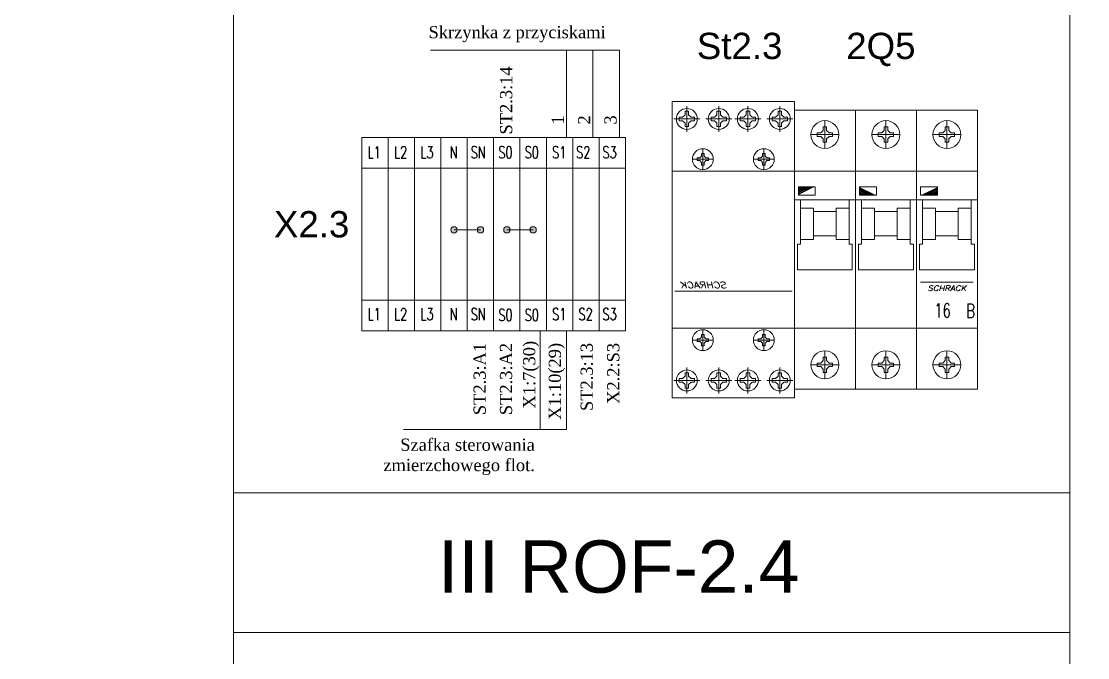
# Model space of a CAD drawing. Header units: millimetres. Extents: x 5687 to 64392, y -1898 to 18483.
# Drawn here: x 57239 to 61548, y 5592 to 8163 of the extents above; entities that cross this region are included whole.
import ezdxf
from ezdxf.enums import TextEntityAlignment as Align

# ---------------------------------------------------------------- set-up
doc = ezdxf.new("R2010")
doc.units = ezdxf.units.MM
doc.header["$LTSCALE"] = 0.3
doc.layers.get('0').update_dxf_attribs({"linetype": 'CONTINUOUS'})
doc.styles.add('Annotative', font='ARIAL.TTF')
doc.styles.add('logo', font='romand.shx', dxfattribs={"oblique": 15, "height": 1.5})
doc.styles.add('OPIS', font='simplex.shx', dxfattribs={"width": 0.7, "height": 4})
doc.styles.get("Standard").update_dxf_attribs({"font": 'romans.shx', "width": 0.7})

msp = doc.modelspace()

# ---------------------------------------------------------------- hatches: boundary and pattern name
at = {"lineweight": 9}
h = msp.add_hatch(dxfattribs=at)
h.set_pattern_fill('ANSI31', color=256, scale=3.522750000000001, angle=45, style=0)
h.set_pattern_definition([(90, (983226653.7621257, 997998260.6093762), (-11.18473125, 2.346622895998962e-15), [])])
h.paths.add_polyline_path([(60379.49724735421, 7494.161510584937), (60379.49724735421, 7460.825534162151), (60447.6710782499, 7460.825534162151), (60447.6710782499, 7494.161510584937)])
h = msp.add_hatch(dxfattribs=at)
h.set_pattern_fill('ANSI31', color=256, scale=3.522750000000001, angle=45, style=0)
h.set_pattern_definition([(90, (983226407.1696256, 997998260.6093762), (-11.18473125, 2.346622895998962e-15), [])])
h.paths.add_polyline_path([(60626.08974735424, 7494.161510584937), (60626.08974735424, 7460.825534162151), (60694.26357825016, 7460.825534162151), (60694.26357825016, 7494.161510584937)])
h = msp.add_hatch(dxfattribs=at)
h.set_pattern_fill('ANSI31', color=256, scale=3.522750000000001, angle=45, style=0)
h.set_pattern_definition([(90, (983226160.5771257, 997998260.6093762), (-11.18473125, 2.346622895998962e-15), [])])
h.paths.add_polyline_path([(60872.6822473545, 7494.161510584937), (60872.6822473545, 7460.825534162151), (60940.85607824972, 7460.825534162151), (60940.85607824972, 7494.161510584937)])
h = msp.add_hatch(color=256, dxfattribs=at)
h.dxf.hatch_style = 1
h.paths.add_polyline_path([(58975.3539120323, 7320.434425691793, 1), (59000.61361310337, 7320.434425691793, 1)])
h.paths.add_polyline_path([(59081.88187203216, 7320.434425691793, 1), (59107.14157310323, 7320.434425691793, 1)])
h = msp.add_hatch(color=256, dxfattribs=at)
h.dxf.hatch_style = 1
h.paths.add_polyline_path([(59188.40983203248, 7320.434425691793, 1), (59213.66953310309, 7320.434425691793, 1)])
h.paths.add_polyline_path([(59294.93779203235, 7320.434425691793, 1), (59320.19749310342, 7320.434425691793, 1)])

# ---------------------------------------------------------------- linework, layer by layer
for p, q in [((58892.10648997416, 8046.539089993257), (59655.66495172781, 8046.539089993257)), ((59442.60903172786, 7693.269471715143), (59442.60903172786, 8046.539089993257)), ((59549.13699172772, 7693.269471715143), (59549.13699172772, 8046.539089993257)), ((59655.66495172781, 7693.269471715143), (59655.66495172781, 8046.539089993257)), ((59928.52554760416, 7820.413133054466), (59928.52554760416, 7716.218519722806)), ((60057.51384079069, 7820.413133054466), (60057.51384079069, 7716.218519722806)), ((60175.11804760442, 7820.413133054466), (60175.11804760442, 7716.218519722806)), ((60304.10634079049, 7820.413133054466), (60304.10634079049, 7716.218519722806)), ((60609.50094419727, 7803.887651966241), (60362.9084441977, 7803.887651966241)), ((60362.9084441977, 7803.887651966241), (60362.9084441977, 6676.607651966242)), ((60609.50094419727, 7803.887651966241), (60609.50094419727, 6676.607651966242)), ((60856.09344419753, 7803.887651966241), (60609.50094419727, 7803.887651966241)), ((60856.09344419753, 7803.887651966241), (60856.09344419753, 6676.607651966242)), ((60856.09344419753, 6676.607651966242), (60856.09344419753, 7803.887651966241)), ((61102.68594419732, 7803.887651966241), (60856.09344419753, 7803.887651966241)), ((61102.68594419732, 6676.607651966242), (61102.68594419732, 7803.887651966241)), ((59980.62285427013, 7768.315826388625), (59876.42824093843, 7768.315826388625)), ((59897.52534777214, 7775.572691397039), (59911.57027733824, 7775.572691397039)), ((59897.52534777214, 7768.315826388625), (59897.52534777214, 7775.572691397039)), ((59897.52534777214, 7761.058961380233), (59897.52534777214, 7768.315826388625)), ((59911.57027733824, 7761.058961380233), (59897.52534777214, 7761.058961380233)), ((59921.26868280614, 7785.271096864668), (59911.57027733824, 7775.572691397039)), ((59921.26868280614, 7751.360555912604), (59911.57027733824, 7761.058961380233)), ((59921.26868280614, 7785.271096864668), (59921.26868280614, 7799.316026220647)), ((59921.26868280614, 7799.316026220647), (59928.52554760416, 7799.316026220647)), ((59928.52554760416, 7799.316026220647), (59935.7824126129, 7799.316026220647)), ((59935.7824126129, 7799.316026220647), (59935.7824126129, 7785.271096654691)), ((59935.78241240288, 7785.271096864668), (59945.48081787032, 7775.572691397039)), ((59935.78241240288, 7751.360555912604), (59945.48081787032, 7761.058961380233)), ((59945.48081787032, 7775.572691397039), (59959.5257476462, 7775.572691397039)), ((59959.5257476462, 7761.058961380233), (59945.48081787032, 7761.058961380233)), ((59959.5257476462, 7775.572691397039), (59959.5257476462, 7768.315826388625)), ((59959.5257476462, 7768.315826388625), (59959.5257476462, 7761.058961380233)), ((60109.61114745619, 7768.315826388625), (60005.41653412496, 7768.315826388625)), ((60026.51364095867, 7775.572691397039), (60040.5585705243, 7775.572691397039)), ((60026.51364095867, 7768.315826388625), (60026.51364095867, 7775.572691397039)), ((60026.51364095867, 7761.058961380233), (60026.51364095867, 7768.315826388625)), ((60040.5585705243, 7761.058961380233), (60026.51364095867, 7761.058961380233)), ((60050.2569759922, 7785.271096864668), (60040.5585705243, 7775.572691397039)), ((60050.2569759922, 7751.360555912604), (60040.5585705243, 7761.058961380233)), ((60050.2569759922, 7785.271096864668), (60050.2569759922, 7799.316026220647)), ((60050.2569759922, 7799.316026220647), (60057.51384079069, 7799.316026220647)), ((60057.51384079069, 7799.316026220647), (60064.77070579896, 7799.316026220647)), ((60064.77070579896, 7799.316026220647), (60064.77070579896, 7785.271096654691)), ((60064.77070558895, 7785.271096864668), (60074.46911105685, 7775.572691397039)), ((60064.77070558895, 7751.360555912604), (60074.46911105685, 7761.058961380233)), ((60074.46911105685, 7775.572691397039), (60088.51404083273, 7775.572691397039)), ((60088.51404083273, 7761.058961380233), (60074.46911105685, 7761.058961380233)), ((60088.51404083273, 7775.572691397039), (60088.51404083273, 7768.315826388625)), ((60088.51404083273, 7768.315826388625), (60088.51404083273, 7761.058961380233)), ((60227.21535426992, 7768.315826388625), (60123.02074093869, 7768.315826388625)), ((60144.1178477724, 7775.572691397039), (60158.16277733803, 7775.572691397039)), ((60144.1178477724, 7768.315826388625), (60144.1178477724, 7775.572691397039)), ((60144.1178477724, 7761.058961380233), (60144.1178477724, 7768.315826388625)), ((60158.16277733803, 7761.058961380233), (60144.1178477724, 7761.058961380233)), ((60167.86118280594, 7785.271096864668), (60158.16277733803, 7775.572691397039)), ((60167.86118280594, 7751.360555912604), (60158.16277733803, 7761.058961380233)), ((60167.86118280594, 7785.271096864668), (60167.86118280594, 7799.316026220647)), ((60167.86118280594, 7799.316026220647), (60175.11804760442, 7799.316026220647)), ((60175.11804760442, 7799.316026220647), (60182.37491261293, 7799.316026220647)), ((60182.37491261293, 7799.316026220647), (60182.37491261293, 7785.271096654691)), ((60182.37491240268, 7785.271096864668), (60192.07331787035, 7775.572691397039)), ((60182.37491240268, 7751.360555912604), (60192.07331787035, 7761.058961380233)), ((60192.07331787035, 7775.572691397039), (60206.11824764646, 7775.572691397039)), ((60206.11824764646, 7761.058961380233), (60192.07331787035, 7761.058961380233)), ((60206.11824764646, 7775.572691397039), (60206.11824764646, 7768.315826388625)), ((60206.11824764646, 7768.315826388625), (60206.11824764646, 7761.058961380233)), ((60356.20364745645, 7768.315826388625), (60252.00903412476, 7768.315826388625)), ((60273.10614095847, 7775.572691397039), (60287.15107052456, 7775.572691397039)), ((60273.10614095847, 7768.315826388625), (60273.10614095847, 7775.572691397039)), ((60273.10614095847, 7761.058961380233), (60273.10614095847, 7768.315826388625)), ((60287.15107052456, 7761.058961380233), (60273.10614095847, 7761.058961380233)), ((60296.84947599247, 7785.271096864668), (60287.15107052456, 7775.572691397039)), ((60296.84947599247, 7751.360555912604), (60287.15107052456, 7761.058961380233)), ((60296.84947599247, 7785.271096864668), (60296.84947599247, 7799.316026220647)), ((60296.84947599247, 7799.316026220647), (60304.10634079049, 7799.316026220647)), ((60304.10634079049, 7799.316026220647), (60311.36320579899, 7799.316026220647)), ((60311.36320579899, 7799.316026220647), (60311.36320579899, 7785.271096654691)), ((60311.36320558921, 7785.271096864668), (60321.06161105642, 7775.572691397039)), ((60311.36320558921, 7751.360555912604), (60321.06161105642, 7761.058961380233)), ((60321.06161105642, 7775.572691397039), (60335.10654083252, 7775.572691397039)), ((60335.10654083252, 7761.058961380233), (60321.06161105642, 7761.058961380233)), ((60335.10654083252, 7775.572691397039), (60335.10654083252, 7768.315826388625)), ((60335.10654083252, 7768.315826388625), (60335.10654083252, 7761.058961380233)), ((60486.20469419737, 7761.61465196624), (60486.20469419737, 7648.886651966237)), ((60732.79719419763, 7761.61465196624), (60732.79719419763, 7648.886651966237)), ((60979.38969419742, 7761.61465196624), (60979.38969419742, 7648.886651966237)), ((59921.26868280614, 7737.315626346648), (59921.26868280614, 7751.360555912604)), ((59928.52554760416, 7737.315626346648), (59921.26868280614, 7737.315626346648)), ((59935.7824126129, 7737.315626346648), (59928.52554760416, 7737.315626346648)), ((59935.7824126129, 7751.360556122581), (59935.7824126129, 7737.315626346648)), ((60050.2569759922, 7737.315626346648), (60050.2569759922, 7751.360555912604)), ((60057.51384079069, 7737.315626346648), (60050.2569759922, 7737.315626346648)), ((60064.77070579896, 7737.315626346648), (60057.51384079069, 7737.315626346648)), ((60064.77070579896, 7751.360556122581), (60064.77070579896, 7737.315626346648)), ((60167.86118280594, 7737.315626346648), (60167.86118280594, 7751.360555912604)), ((60175.11804760442, 7737.315626346648), (60167.86118280594, 7737.315626346648)), ((60182.37491261293, 7737.315626346648), (60175.11804760442, 7737.315626346648)), ((60182.37491261293, 7751.360556122581), (60182.37491261293, 7737.315626346648)), ((60296.84947599247, 7737.315626346648), (60296.84947599247, 7751.360555912604)), ((60304.10634079049, 7737.315626346648), (60296.84947599247, 7737.315626346648)), ((60311.36320579899, 7737.315626346648), (60304.10634079049, 7737.315626346648)), ((60311.36320579899, 7751.360556122581), (60311.36320579899, 7737.315626346648)), ((60478.94782939888, 7722.205922442274), (60469.24942393144, 7712.507516974645)), ((60478.94782918887, 7736.25085200823), (60486.20469419737, 7736.25085200823)), ((60478.94782918887, 7722.205922232297), (60478.94782918887, 7736.25085200823)), ((60486.20469419737, 7736.25085200823), (60493.46155899609, 7736.25085200823)), ((60493.46155899609, 7736.25085200823), (60493.46155899609, 7722.205922442274)), ((60493.46155899609, 7722.205922442274), (60503.15996446353, 7712.507516974645)), ((60725.54032939914, 7722.205922442274), (60715.84192393124, 7712.507516974645)), ((60725.54032918913, 7722.205922232297), (60725.54032918913, 7736.25085200823)), ((60725.54032918913, 7736.25085200823), (60732.79719419763, 7736.25085200823)), ((60732.79719419763, 7736.25085200823), (60740.05405899588, 7736.25085200823)), ((60740.05405899588, 7736.25085200823), (60740.05405899588, 7722.205922442274)), ((60740.05405899588, 7722.205922442274), (60749.75246446356, 7712.507516974645)), ((60972.13282939894, 7722.205922442274), (60962.4344239315, 7712.507516974645)), ((60972.13282918892, 7722.205922232297), (60972.13282918892, 7736.25085200823)), ((60972.13282918892, 7736.25085200823), (60979.38969419742, 7736.25085200823)), ((60979.38969419742, 7736.25085200823), (60986.64655899591, 7736.25085200823)), ((60986.64655899591, 7736.25085200823), (60986.64655899591, 7722.205922442274)), ((60986.64655899591, 7722.205922442274), (60996.34496446335, 7712.507516974645)), ((59254.25218782629, 7693.269471715143), (59360.78014782639, 7693.269471715143)), ((60429.84069419754, 7705.250651966253), (60542.56869419743, 7705.250651966253)), ((60455.20449415557, 7705.250651966253), (60455.20449415557, 7712.507516974645)), ((60455.20449415557, 7712.507516974645), (60469.24942393144, 7712.507516974645)), ((60455.20449415557, 7697.993786957839), (60455.20449415557, 7705.250651966253)), ((60469.24942393144, 7697.993786957839), (60455.20449415557, 7697.993786957839)), ((60478.94782939888, 7688.295381490203), (60469.24942393144, 7697.993786957839)), ((60478.94782918887, 7674.250452134231), (60478.94782918887, 7688.295381700187)), ((60486.20469419737, 7674.250452134231), (60478.94782918887, 7674.250452134231)), ((60493.46155899609, 7674.250452134231), (60486.20469419737, 7674.250452134231)), ((60493.46155899609, 7688.295381490203), (60503.15996446353, 7697.993786957839)), ((60493.46155899609, 7688.295381490203), (60493.46155899609, 7674.250452134231)), ((60503.15996446353, 7712.507516974645), (60517.20489402939, 7712.507516974645)), ((60517.20489402939, 7697.993786957839), (60503.15996446353, 7697.993786957839)), ((60517.20489402939, 7712.507516974645), (60517.20489402939, 7705.250651966253)), ((60517.20489402939, 7705.250651966253), (60517.20489402939, 7697.993786957839)), ((60676.4331941978, 7705.250651966253), (60789.16119419769, 7705.250651966253)), ((60701.79699415536, 7712.507516974645), (60715.84192393124, 7712.507516974645)), ((60701.79699415536, 7705.250651966253), (60701.79699415536, 7712.507516974645)), ((60701.79699415536, 7697.993786957839), (60701.79699415536, 7705.250651966253)), ((60715.84192393124, 7697.993786957839), (60701.79699415536, 7697.993786957839)), ((60725.54032939914, 7688.295381490203), (60715.84192393124, 7697.993786957839)), ((60725.54032918913, 7674.250452134231), (60725.54032918913, 7688.295381700187)), ((60732.79719419763, 7674.250452134231), (60725.54032918913, 7674.250452134231)), ((60740.05405899588, 7674.250452134231), (60732.79719419763, 7674.250452134231)), ((60740.05405899588, 7688.295381490203), (60749.75246446356, 7697.993786957839)), ((60740.05405899588, 7688.295381490203), (60740.05405899588, 7674.250452134231)), ((60749.75246446356, 7712.507516974645), (60763.79739402965, 7712.507516974645)), ((60763.79739402965, 7697.993786957839), (60749.75246446356, 7697.993786957839)), ((60763.79739402965, 7712.507516974645), (60763.79739402965, 7705.250651966253)), ((60763.79739402965, 7705.250651966253), (60763.79739402965, 7697.993786957839)), ((60923.0256941976, 7705.250651966253), (61035.75369419725, 7705.250651966253)), ((60948.38949415539, 7712.507516974645), (60962.4344239315, 7712.507516974645)), ((60948.38949415539, 7705.250651966253), (60948.38949415539, 7712.507516974645)), ((60948.38949415539, 7697.993786957839), (60948.38949415539, 7705.250651966253)), ((60962.4344239315, 7697.993786957839), (60948.38949415539, 7697.993786957839)), ((60972.13282939894, 7688.295381490203), (60962.4344239315, 7697.993786957839)), ((60972.13282918892, 7674.250452134231), (60972.13282918892, 7688.295381700187)), ((60979.38969419742, 7674.250452134231), (60972.13282918892, 7674.250452134231)), ((60986.64655899591, 7674.250452134231), (60979.38969419742, 7674.250452134231)), ((60986.64655899591, 7688.295381490203), (60996.34496446335, 7697.993786957839)), ((60986.64655899591, 7688.295381490203), (60986.64655899591, 7674.250452134231)), ((60996.34496446335, 7712.507516974645), (61010.38989402945, 7712.507516974645)), ((61010.38989402945, 7697.993786957839), (60996.34496446335, 7697.993786957839)), ((61010.38989402945, 7712.507516974645), (61010.38989402945, 7705.250651966253)), ((61010.38989402945, 7705.250651966253), (61010.38989402945, 7697.993786957839)), ((59987.57538356198, 7618.323896221398), (59987.57538356198, 7628.860809952977)), ((59987.57538356198, 7628.860809952977), (59993.01969419754, 7628.860809952977)), ((59993.01969419754, 7647.889468431345), (59993.01969419754, 7563.317652831738)), ((59993.01969419754, 7628.860809952977), (59998.46400467548, 7628.860809952977)), ((59998.46400467548, 7628.860809952977), (59998.46400467548, 7618.323896379097)), ((60234.16788356178, 7618.323896221398), (60234.16788356178, 7628.860809952977)), ((60234.16788356178, 7628.860809952977), (60239.61219419734, 7628.860809952977)), ((60239.61219419734, 7647.889468431345), (60239.61219419734, 7563.317652831738)), ((60239.61219419734, 7628.860809952977), (60245.05650467574, 7628.860809952977)), ((60245.05650467574, 7628.860809952977), (60245.05650467574, 7618.323896379097)), ((59950.7337863977, 7605.603560631545), (60035.30560199739, 7605.603560631545)), ((59969.76244487599, 7605.603560631545), (59969.76244487599, 7611.047871266845)), ((59969.76244487599, 7611.047871266845), (59980.29935860759, 7611.047871266845)), ((59969.76244487599, 7600.159249996261), (59969.76244487599, 7605.603560631545)), ((59980.29935860759, 7600.159249996261), (59969.76244487599, 7600.159249996261)), ((59987.57538371961, 7618.323896379097), (59980.29935860759, 7611.047871266845)), ((59987.57538371961, 7592.883224883979), (59980.29935860759, 7600.159249996261)), ((59987.57538356198, 7582.346311467376), (59987.57538356198, 7592.883225041671)), ((59998.46400467548, 7618.323896379097), (60005.74002978727, 7611.047871266845)), ((59998.46400467548, 7592.883224883979), (60005.74002978727, 7600.159249996261)), ((59998.46400467548, 7592.883224883979), (59998.46400467548, 7582.346311467376)), ((60005.74002978727, 7611.047871266845), (60016.27694336147, 7611.047871266845)), ((60016.27694336147, 7600.159249996261), (60005.74002978727, 7600.159249996261)), ((60016.27694336147, 7611.047871266845), (60016.27694336147, 7605.603560631545)), ((60016.27694336147, 7605.603560631545), (60016.27694336147, 7600.159249996261)), ((60197.3262863975, 7605.603560631545), (60281.89810199765, 7605.603560631545)), ((60216.35494487578, 7605.603560631545), (60216.35494487578, 7611.047871266845)), ((60216.35494487578, 7611.047871266845), (60226.89185860739, 7611.047871266845)), ((60216.35494487578, 7600.159249996261), (60216.35494487578, 7605.603560631545)), ((60226.89185860739, 7600.159249996261), (60216.35494487578, 7600.159249996261)), ((60234.1678837194, 7618.323896379097), (60226.89185860739, 7611.047871266845)), ((60234.1678837194, 7592.883224883979), (60226.89185860739, 7600.159249996261)), ((60234.16788356178, 7582.346311467376), (60234.16788356178, 7592.883225041671)), ((60245.05650467574, 7618.323896379097), (60252.33252978753, 7611.047871266845)), ((60245.05650467574, 7592.883224883979), (60252.33252978753, 7600.159249996261)), ((60245.05650467574, 7592.883224883979), (60245.05650467574, 7582.346311467376)), ((60252.33252978753, 7611.047871266845), (60262.86944336173, 7611.047871266845)), ((60262.86944336173, 7600.159249996261), (60252.33252978753, 7600.159249996261)), ((60262.86944336173, 7611.047871266845), (60262.86944336173, 7605.603560631545)), ((60262.86944336173, 7605.603560631545), (60262.86944336173, 7600.159249996261)), ((58615.08442782619, 7568.98685171513), (58721.61238782606, 7568.98685171513)), ((58721.61238782606, 7568.98685171513), (58828.14034782638, 7568.98685171513)), ((58828.14034782638, 7568.98685171513), (58934.66830782624, 7568.98685171513)), ((58934.66830782624, 7568.98685171513), (59041.1962678261, 7568.98685171513)), ((59041.1962678261, 7568.98685171513), (59147.72422782643, 7568.98685171513)), ((59147.72422782643, 7568.98685171513), (59254.25218782629, 7568.98685171513)), ((59254.25218782629, 7568.98685171513), (59360.78014782639, 7568.98685171513)), ((59360.78014782639, 7568.98685171513), (59467.30810782625, 7568.98685171513)), ((59467.30810782625, 7568.98685171513), (59573.83606782611, 7568.98685171513)), ((59573.83606782611, 7568.98685171513), (59680.36402782644, 7568.98685171513)), ((59869.72344419765, 7557.295151966446), (60116.31594419744, 7557.295151966446)), ((59993.01969419754, 7582.346311467376), (59987.57538356198, 7582.346311467376)), ((59998.46400467548, 7582.346311467376), (59993.01969419754, 7582.346311467376)), ((60116.31594419744, 7557.295151966446), (60362.9084441977, 7557.295151966446)), ((60239.61219419734, 7582.346311467376), (60234.16788356178, 7582.346311467376)), ((60245.05650467574, 7582.346311467376), (60239.61219419734, 7582.346311467376)), ((60609.50094419727, 7557.5527870923), (60362.9084441977, 7557.5527870923)), ((60856.09344419753, 7557.5527870923), (60609.50094419727, 7557.5527870923)), ((61102.68594419732, 7557.5527870923), (60856.09344419753, 7557.5527870923)), ((60609.50094398748, 7441.748951924241), (60362.9084441977, 7441.748951924241)), ((60387.5676941975, 7441.748951924241), (60387.5676941975, 7281.674210312322)), ((60584.84169419747, 7441.748951924241), (60584.84169419747, 7281.674210312322)), ((60856.09344398751, 7441.748951924241), (60609.50094419727, 7441.748951924241)), ((60634.16019419729, 7441.748951924241), (60634.16019419729, 7281.674210312322)), ((60831.4341941975, 7441.748951924241), (60831.4341941975, 7281.674210312322)), ((61102.68594398731, 7441.748951924241), (60856.09344419753, 7441.748951924241)), ((60880.75269419755, 7441.748951924241), (60880.75269419755, 7281.674210312322)), ((61078.0266941973, 7441.748951924241), (61078.0266941973, 7281.674210312322)), ((60440.40894419755, 7408.493210312325), (60387.5676941975, 7408.493210312325)), ((60440.40894419755, 7394.402210312317), (60440.40894419755, 7408.493210312325)), ((60532.00044419742, 7394.402210312317), (60440.40894419755, 7394.402210312317)), ((60440.40894419755, 7394.402210312317), (60440.40894419755, 7295.765210312322)), ((60532.00044419742, 7408.493210312325), (60584.84169419747, 7408.493210312325)), ((60532.00044419742, 7394.402210312317), (60532.00044419742, 7408.493210312325)), ((60532.00044419742, 7394.402210312317), (60532.00044419742, 7295.765210312322)), ((60687.00144419735, 7408.493210312325), (60634.16019419729, 7408.493210312325)), ((60687.00144419735, 7394.402210312317), (60687.00144419735, 7408.493210312325)), ((60687.00144419735, 7394.402210312317), (60687.00144419735, 7295.765210312322)), ((60778.59294419768, 7394.402210312317), (60687.00144419735, 7394.402210312317)), ((60778.59294419768, 7394.402210312317), (60778.59294419768, 7408.493210312325)), ((60778.59294419768, 7408.493210312325), (60831.4341941975, 7408.493210312325)), ((60778.59294419768, 7394.402210312317), (60778.59294419768, 7295.765210312322)), ((60933.59394419738, 7408.493210312325), (60880.75269419755, 7408.493210312325)), ((60933.59394419738, 7394.402210312317), (60933.59394419738, 7408.493210312325)), ((60933.59394419738, 7394.402210312317), (60933.59394419738, 7295.765210312322)), ((61025.18544419747, 7394.402210312317), (60933.59394419738, 7394.402210312317)), ((61025.18544419747, 7394.402210312317), (61025.18544419747, 7408.493210312325)), ((61025.18544419747, 7408.493210312325), (61078.0266941973, 7408.493210312325)), ((61025.18544419747, 7394.402210312317), (61025.18544419747, 7295.765210312322)), ((58987.98376256772, 7320.434425691801), (59094.51172256804, 7320.434425691801)), ((59201.03968256791, 7320.434425691801), (59307.56764256777, 7320.434425691801)), ((60532.00044419742, 7295.765210312322), (60440.40894419755, 7295.765210312322)), ((60440.40894419755, 7295.765210312322), (60440.40894419755, 7281.674210312322)), ((60532.00044419742, 7295.765210312322), (60532.00044419742, 7281.674210312322)), ((60687.00144419735, 7295.765210312322), (60687.00144419735, 7281.674210312322)), ((60778.59294419768, 7295.765210312322), (60687.00144419735, 7295.765210312322)), ((60778.59294419768, 7295.765210312322), (60778.59294419768, 7281.674210312322)), ((60933.59394419738, 7295.765210312322), (60933.59394419738, 7281.674210312322)), ((61025.18544419747, 7295.765210312322), (60933.59394419738, 7295.765210312322)), ((61025.18544419747, 7295.765210312322), (61025.18544419747, 7281.674210312322)), ((60375.23806919725, 7262.911559283672), (60375.23806919725, 7159.337415127051)), ((60387.5676941975, 7262.911559283672), (60375.23806919725, 7262.911559283672)), ((60387.5676941975, 7262.911559283672), (60387.5676941975, 7281.674210312322)), ((60440.40894419755, 7281.674210312322), (60387.5676941975, 7281.674210312322)), ((60532.00044419742, 7281.674210312322), (60584.84169419747, 7281.674210312322)), ((60584.84169419747, 7262.911559283672), (60584.84169419747, 7281.674210312322)), ((60584.84169419747, 7262.911559283672), (60597.17131919748, 7262.911559283672)), ((60597.17131919748, 7262.911559283672), (60597.17131919748, 7159.337415127051)), ((60621.83056919751, 7262.911559283672), (60621.83056919751, 7159.337415127051)), ((60634.16019419729, 7262.911559283672), (60621.83056919751, 7262.911559283672)), ((60687.00144419735, 7281.674210312322), (60634.16019419729, 7281.674210312322)), ((60634.16019419729, 7262.911559283672), (60634.16019419729, 7281.674210312322)), ((60778.59294419768, 7281.674210312322), (60831.4341941975, 7281.674210312322)), ((60831.4341941975, 7262.911559283672), (60831.4341941975, 7281.674210312322)), ((60831.4341941975, 7262.911559283672), (60843.76381919728, 7262.911559283672)), ((60843.76381919728, 7262.911559283672), (60843.76381919728, 7159.337415127051)), ((60868.42306919731, 7262.911559283672), (60868.42306919731, 7159.337415127051)), ((60880.75269419755, 7262.911559283672), (60868.42306919731, 7262.911559283672)), ((60933.59394419738, 7281.674210312322), (60880.75269419755, 7281.674210312322)), ((60880.75269419755, 7262.911559283672), (60880.75269419755, 7281.674210312322)), ((61025.18544419747, 7281.674210312322), (61078.0266941973, 7281.674210312322)), ((61078.0266941973, 7262.911559283672), (61078.0266941973, 7281.674210312322)), ((61078.0266941973, 7262.911559283672), (61090.35631919754, 7262.911559283672)), ((61090.35631919754, 7262.911559283672), (61090.35631919754, 7159.337415127051)), ((60597.17131919748, 7159.337415127051), (60375.23806919725, 7159.337414917081)), ((60843.76381919728, 7159.337415127051), (60621.83056919751, 7159.337414917081)), ((61090.35631919754, 7159.337415127051), (60868.42306919731, 7159.337414917081)), ((60126.59493479491, 7073.237531513445), (59880.00243479511, 7073.237531513445)), ((60353.66862681656, 7073.237531513445), (60126.59493479491, 7073.237531513445)), ((61085.85239863125, 7109.455475768136), (60873.27737173749, 7109.455475558181)), ((58615.08442782619, 7036.34705171514), (58721.61238782606, 7036.34705171514)), ((58721.61238782606, 7036.34705171514), (58828.14034782638, 7036.34705171514)), ((58828.14034782638, 7036.34705171514), (58934.66830782624, 7036.34705171514)), ((58934.66830782624, 7036.34705171514), (59041.1962678261, 7036.34705171514)), ((59041.1962678261, 7036.34705171514), (59147.72422782643, 7036.34705171514)), ((59147.72422782643, 7036.34705171514), (59254.25218782629, 7036.34705171514)), ((59254.25218782629, 7036.34705171514), (59360.78014782639, 7036.34705171514)), ((59360.78014782639, 7036.34705171514), (59467.30810782625, 7036.34705171514)), ((59467.30810782625, 7036.34705171514), (59573.83606782611, 7036.34705171514)), ((59573.83606782611, 7036.34705171514), (59680.36402782644, 7036.34705171514)), ((59254.25218782629, 6912.064431715142), (59360.78014782639, 6912.064431715142)), ((59336.081071728, 6513.508788467017), (59336.081071728, 6912.064431715142)), ((59442.60903172786, 6513.508788467017), (59442.60903172786, 6912.064431715142)), ((59869.72344419765, 6923.200151966437), (60116.31594419744, 6923.200151966437)), ((59993.01969419754, 6898.148992465107), (59987.57538356198, 6898.148992465107)), ((59987.57538356198, 6898.148992465107), (59987.57538356198, 6887.612078890812)), ((59993.01969419754, 6832.605835501145), (59993.01969419754, 6917.17765110073)), ((59998.46400467548, 6898.148992465107), (59993.01969419754, 6898.148992465107)), ((59998.46400467548, 6887.612079048504), (59998.46400467548, 6898.148992465107)), ((60116.31594419744, 6923.200151966437), (60362.9084441977, 6923.200151966437)), ((60239.61219419734, 6898.148992465107), (60234.16788356178, 6898.148992465107)), ((60234.16788356178, 6898.148992465107), (60234.16788356178, 6887.612078890812)), ((60239.61219419734, 6832.605835501145), (60239.61219419734, 6917.17765110073)), ((60245.05650467574, 6898.148992465107), (60239.61219419734, 6898.148992465107)), ((60245.05650467574, 6887.612079048504), (60245.05650467574, 6898.148992465107)), ((60362.9084441977, 6923.200151966241), (60609.50094419727, 6923.200151966241)), ((60609.50094419727, 6923.200151966241), (60856.09344419753, 6923.200151966241)), ((60856.09344419753, 6923.200151966241), (61102.68594419732, 6923.200151966241)), ((59950.7337863977, 6874.891743300937), (60035.30560199739, 6874.891743300937)), ((59980.29935860759, 6880.336053936222), (59969.76244487599, 6880.336053936222)), ((59969.76244487599, 6880.336053936222), (59969.76244487599, 6874.891743300937)), ((59969.76244487599, 6874.891743300937), (59969.76244487599, 6869.447432665645)), ((59969.76244487599, 6869.447432665645), (59980.29935860759, 6869.447432665645)), ((59987.57538371961, 6887.612079048504), (59980.29935860759, 6880.336053936222)), ((59987.57538371961, 6862.171407553386), (59980.29935860759, 6869.447432665645)), ((59987.57538356198, 6862.171407711085), (59987.57538356198, 6851.634493979513)), ((59987.57538356198, 6851.634493979513), (59993.01969419754, 6851.634493979513)), ((59993.01969419754, 6851.634493979513), (59998.46400467548, 6851.634493979513)), ((59998.46400467548, 6887.612079048504), (60005.74002978727, 6880.336053936222)), ((59998.46400467548, 6862.171407553386), (60005.74002978727, 6869.447432665645)), ((59998.46400467548, 6851.634493979513), (59998.46400467548, 6862.171407553386)), ((60016.27694336147, 6880.336053936222), (60005.74002978727, 6880.336053936222)), ((60005.74002978727, 6869.447432665645), (60016.27694336147, 6869.447432665645)), ((60016.27694336147, 6874.891743300937), (60016.27694336147, 6880.336053936222)), ((60016.27694336147, 6869.447432665645), (60016.27694336147, 6874.891743300937)), ((60197.3262863975, 6874.891743300937), (60281.89810199765, 6874.891743300937)), ((60226.89185860739, 6880.336053936222), (60216.35494487578, 6880.336053936222)), ((60216.35494487578, 6880.336053936222), (60216.35494487578, 6874.891743300937)), ((60216.35494487578, 6874.891743300937), (60216.35494487578, 6869.447432665645)), ((60216.35494487578, 6869.447432665645), (60226.89185860739, 6869.447432665645)), ((60234.1678837194, 6887.612079048504), (60226.89185860739, 6880.336053936222)), ((60234.1678837194, 6862.171407553386), (60226.89185860739, 6869.447432665645)), ((60234.16788356178, 6862.171407711085), (60234.16788356178, 6851.634493979513)), ((60234.16788356178, 6851.634493979513), (60239.61219419734, 6851.634493979513)), ((60239.61219419734, 6851.634493979513), (60245.05650467574, 6851.634493979513)), ((60245.05650467574, 6887.612079048504), (60252.33252978753, 6880.336053936222)), ((60245.05650467574, 6862.171407553386), (60252.33252978753, 6869.447432665645)), ((60245.05650467574, 6851.634493979513), (60245.05650467574, 6862.171407553386)), ((60262.86944336173, 6880.336053936222), (60252.33252978753, 6880.336053936222)), ((60252.33252978753, 6869.447432665645), (60262.86944336173, 6869.447432665645)), ((60262.86944336173, 6874.891743300937), (60262.86944336173, 6880.336053936222)), ((60262.86944336173, 6869.447432665645), (60262.86944336173, 6874.891743300937)), ((60486.20469419737, 6718.88065196625), (60486.20469419737, 6831.608651966246)), ((60732.79719419763, 6718.88065196625), (60732.79719419763, 6831.608651966246)), ((60979.38969419742, 6718.88065196625), (60979.38969419742, 6831.608651966246)), ((60429.84069419754, 6775.24465196623), (60542.56869419743, 6775.24465196623)), ((60469.24942393144, 6782.501516974644), (60455.20449415557, 6782.501516974644)), ((60455.20449415557, 6782.501516974644), (60455.20449415557, 6775.24465196623)), ((60455.20449415557, 6775.24465196623), (60455.20449415557, 6767.987786957845)), ((60455.20449415557, 6767.987786957845), (60469.24942393144, 6767.987786957845)), ((60478.94782939888, 6792.19992244228), (60469.24942393144, 6782.501516974644)), ((60478.94782939888, 6758.289381490209), (60469.24942393144, 6767.987786957845)), ((60478.94782918887, 6806.244851798252), (60478.94782918887, 6792.199922232303)), ((60486.20469419737, 6806.244851798252), (60478.94782918887, 6806.244851798252)), ((60493.46155899609, 6806.244851798252), (60486.20469419737, 6806.244851798252)), ((60493.46155899609, 6792.19992244228), (60493.46155899609, 6806.244851798252)), ((60493.46155899609, 6792.19992244228), (60503.15996446353, 6782.501516974644)), ((60493.46155899609, 6758.289381490209), (60503.15996446353, 6767.987786957845)), ((60517.20489402939, 6782.501516974644), (60503.15996446353, 6782.501516974644)), ((60503.15996446353, 6767.987786957845), (60517.20489402939, 6767.987786957845)), ((60517.20489402939, 6775.24465196623), (60517.20489402939, 6782.501516974644)), ((60517.20489402939, 6767.987786957845), (60517.20489402939, 6775.24465196623)), ((60676.4331941978, 6775.24465196623), (60789.16119419769, 6775.24465196623)), ((60701.79699415536, 6782.501516974644), (60701.79699415536, 6775.24465196623)), ((60715.84192393124, 6782.501516974644), (60701.79699415536, 6782.501516974644)), ((60701.79699415536, 6775.24465196623), (60701.79699415536, 6767.987786957845)), ((60701.79699415536, 6767.987786957845), (60715.84192393124, 6767.987786957845)), ((60725.54032939914, 6792.19992244228), (60715.84192393124, 6782.501516974644)), ((60725.54032939914, 6758.289381490209), (60715.84192393124, 6767.987786957845)), ((60732.79719419763, 6806.244851798252), (60725.54032918913, 6806.244851798252)), ((60725.54032918913, 6806.244851798252), (60725.54032918913, 6792.199922232303)), ((60740.05405899588, 6806.244851798252), (60732.79719419763, 6806.244851798252)), ((60740.05405899588, 6792.19992244228), (60740.05405899588, 6806.244851798252)), ((60740.05405899588, 6792.19992244228), (60749.75246446356, 6782.501516974644)), ((60740.05405899588, 6758.289381490209), (60749.75246446356, 6767.987786957845)), ((60763.79739402965, 6782.501516974644), (60749.75246446356, 6782.501516974644)), ((60749.75246446356, 6767.987786957845), (60763.79739402965, 6767.987786957845)), ((60763.79739402965, 6775.24465196623), (60763.79739402965, 6782.501516974644)), ((60763.79739402965, 6767.987786957845), (60763.79739402965, 6775.24465196623)), ((60923.0256941976, 6775.24465196623), (61035.75369419725, 6775.24465196623)), ((60948.38949415539, 6782.501516974644), (60948.38949415539, 6775.24465196623)), ((60962.4344239315, 6782.501516974644), (60948.38949415539, 6782.501516974644)), ((60948.38949415539, 6775.24465196623), (60948.38949415539, 6767.987786957845)), ((60948.38949415539, 6767.987786957845), (60962.4344239315, 6767.987786957845)), ((60972.13282939894, 6792.19992244228), (60962.4344239315, 6782.501516974644)), ((60972.13282939894, 6758.289381490209), (60962.4344239315, 6767.987786957845)), ((60979.38969419742, 6806.244851798252), (60972.13282918892, 6806.244851798252)), ((60972.13282918892, 6806.244851798252), (60972.13282918892, 6792.199922232303)), ((60986.64655899591, 6806.244851798252), (60979.38969419742, 6806.244851798252)), ((60986.64655899591, 6792.19992244228), (60986.64655899591, 6806.244851798252)), ((60986.64655899591, 6792.19992244228), (60996.34496446335, 6782.501516974644)), ((60986.64655899591, 6758.289381490209), (60996.34496446335, 6767.987786957845)), ((61010.38989402945, 6782.501516974644), (60996.34496446335, 6782.501516974644)), ((60996.34496446335, 6767.987786957845), (61010.38989402945, 6767.987786957845)), ((61010.38989402945, 6775.24465196623), (61010.38989402945, 6782.501516974644)), ((61010.38989402945, 6767.987786957845), (61010.38989402945, 6775.24465196623)), ((59921.26868280614, 6729.134748019878), (59911.57027733824, 6719.43634255225)), ((59921.26868280614, 6729.134748019878), (59921.26868280614, 6743.179677375865)), ((59921.26868280614, 6743.179677375865), (59928.52554760416, 6743.179677375865)), ((59928.52554760416, 6660.082170878017), (59928.52554760416, 6764.276784209684)), ((59928.52554760416, 6743.179677375865), (59935.7824126129, 6743.179677375865)), ((59935.7824126129, 6743.179677375865), (59935.7824126129, 6729.134747809909)), ((59935.78241240288, 6729.134748019878), (59945.48081787032, 6719.43634255225)), ((60050.2569759922, 6729.134748019878), (60040.5585705243, 6719.43634255225)), ((60050.2569759922, 6729.134748019878), (60050.2569759922, 6743.179677375865)), ((60050.2569759922, 6743.179677375865), (60057.51384079069, 6743.179677375865)), ((60057.51384079069, 6660.082170878017), (60057.51384079069, 6764.276784209684)), ((60057.51384079069, 6743.179677375865), (60064.77070579896, 6743.179677375865)), ((60064.77070579896, 6743.179677375865), (60064.77070579896, 6729.134747809909)), ((60064.77070558895, 6729.134748019878), (60074.46911105685, 6719.43634255225)), ((60167.86118280594, 6729.134748019878), (60158.16277733803, 6719.43634255225)), ((60167.86118280594, 6729.134748019878), (60167.86118280594, 6743.179677375865)), ((60167.86118280594, 6743.179677375865), (60175.11804760442, 6743.179677375865)), ((60175.11804760442, 6660.082170878017), (60175.11804760442, 6764.276784209684)), ((60175.11804760442, 6743.179677375865), (60182.37491261293, 6743.179677375865)), ((60182.37491261293, 6743.179677375865), (60182.37491261293, 6729.134747809909)), ((60182.37491240268, 6729.134748019878), (60192.07331787035, 6719.43634255225)), ((60296.84947599247, 6729.134748019878), (60287.15107052456, 6719.43634255225)), ((60296.84947599247, 6729.134748019878), (60296.84947599247, 6743.179677375865)), ((60296.84947599247, 6743.179677375865), (60304.10634079049, 6743.179677375865)), ((60304.10634079049, 6660.082170878017), (60304.10634079049, 6764.276784209684)), ((60304.10634079049, 6743.179677375865), (60311.36320579899, 6743.179677375865)), ((60311.36320579899, 6743.179677375865), (60311.36320579899, 6729.134747809909)), ((60311.36320558921, 6729.134748019878), (60321.06161105642, 6719.43634255225)), ((60478.94782918887, 6758.289381700186), (60478.94782918887, 6744.24445192426)), ((60478.94782918887, 6744.24445192426), (60486.20469419737, 6744.24445192426)), ((60486.20469419737, 6744.24445192426), (60493.46155899609, 6744.24445192426)), ((60493.46155899609, 6744.24445192426), (60493.46155899609, 6758.289381490209)), ((60725.54032918913, 6758.289381700186), (60725.54032918913, 6744.24445192426)), ((60725.54032918913, 6744.24445192426), (60732.79719419763, 6744.24445192426)), ((60732.79719419763, 6744.24445192426), (60740.05405899588, 6744.24445192426)), ((60740.05405899588, 6744.24445192426), (60740.05405899588, 6758.289381490209)), ((60972.13282918892, 6758.289381700186), (60972.13282918892, 6744.24445192426)), ((60972.13282918892, 6744.24445192426), (60979.38969419742, 6744.24445192426)), ((60979.38969419742, 6744.24445192426), (60986.64655899591, 6744.24445192426)), ((60986.64655899591, 6744.24445192426), (60986.64655899591, 6758.289381490209)), ((59980.62285427013, 6712.179477543843), (59876.42824093843, 6712.179477543843)), ((59897.52534777214, 6719.43634255225), (59911.57027733824, 6719.43634255225)), ((59897.52534777214, 6712.179477543843), (59897.52534777214, 6719.43634255225)), ((59897.52534777214, 6704.922612535451), (59897.52534777214, 6712.179477543843)), ((59911.57027733824, 6704.922612535451), (59897.52534777214, 6704.922612535451)), ((59921.26868280614, 6695.224207067815), (59911.57027733824, 6704.922612535451)), ((59921.26868280614, 6681.179277501866), (59921.26868280614, 6695.224207067815)), ((59928.52554760416, 6681.179277501866), (59921.26868280614, 6681.179277501866)), ((59935.7824126129, 6681.179277501866), (59928.52554760416, 6681.179277501866)), ((59935.78241240288, 6695.224207067815), (59945.48081787032, 6704.922612535451)), ((59935.7824126129, 6695.224207277792), (59935.7824126129, 6681.179277501866)), ((59945.48081787032, 6719.43634255225), (59959.5257476462, 6719.43634255225)), ((59959.5257476462, 6704.922612535451), (59945.48081787032, 6704.922612535451)), ((59959.5257476462, 6719.43634255225), (59959.5257476462, 6712.179477543843)), ((59959.5257476462, 6712.179477543843), (59959.5257476462, 6704.922612535451)), ((60109.61114745619, 6712.179477543843), (60005.41653412496, 6712.179477543843)), ((60026.51364095867, 6719.43634255225), (60040.5585705243, 6719.43634255225)), ((60026.51364095867, 6712.179477543843), (60026.51364095867, 6719.43634255225)), ((60026.51364095867, 6704.922612535451), (60026.51364095867, 6712.179477543843)), ((60040.5585705243, 6704.922612535451), (60026.51364095867, 6704.922612535451)), ((60050.2569759922, 6695.224207067815), (60040.5585705243, 6704.922612535451)), ((60050.2569759922, 6681.179277501866), (60050.2569759922, 6695.224207067815)), ((60057.51384079069, 6681.179277501866), (60050.2569759922, 6681.179277501866)), ((60064.77070579896, 6681.179277501866), (60057.51384079069, 6681.179277501866)), ((60064.77070558895, 6695.224207067815), (60074.46911105685, 6704.922612535451)), ((60064.77070579896, 6695.224207277792), (60064.77070579896, 6681.179277501866)), ((60074.46911105685, 6719.43634255225), (60088.51404083273, 6719.43634255225)), ((60088.51404083273, 6704.922612535451), (60074.46911105685, 6704.922612535451)), ((60088.51404083273, 6719.43634255225), (60088.51404083273, 6712.179477543843)), ((60088.51404083273, 6712.179477543843), (60088.51404083273, 6704.922612535451)), ((60227.21535426992, 6712.179477543843), (60123.02074093869, 6712.179477543843)), ((60144.1178477724, 6719.43634255225), (60158.16277733803, 6719.43634255225)), ((60144.1178477724, 6712.179477543843), (60144.1178477724, 6719.43634255225)), ((60144.1178477724, 6704.922612535451), (60144.1178477724, 6712.179477543843)), ((60158.16277733803, 6704.922612535451), (60144.1178477724, 6704.922612535451)), ((60167.86118280594, 6695.224207067815), (60158.16277733803, 6704.922612535451)), ((60167.86118280594, 6681.179277501866), (60167.86118280594, 6695.224207067815)), ((60175.11804760442, 6681.179277501866), (60167.86118280594, 6681.179277501866)), ((60182.37491261293, 6681.179277501866), (60175.11804760442, 6681.179277501866)), ((60182.37491240268, 6695.224207067815), (60192.07331787035, 6704.922612535451)), ((60182.37491261293, 6695.224207277792), (60182.37491261293, 6681.179277501866)), ((60192.07331787035, 6719.43634255225), (60206.11824764646, 6719.43634255225)), ((60206.11824764646, 6704.922612535451), (60192.07331787035, 6704.922612535451)), ((60206.11824764646, 6719.43634255225), (60206.11824764646, 6712.179477543843)), ((60206.11824764646, 6712.179477543843), (60206.11824764646, 6704.922612535451)), ((60356.20364745645, 6712.179477543843), (60252.00903412476, 6712.179477543843)), ((60273.10614095847, 6719.43634255225), (60287.15107052456, 6719.43634255225)), ((60273.10614095847, 6712.179477543843), (60273.10614095847, 6719.43634255225)), ((60273.10614095847, 6704.922612535451), (60273.10614095847, 6712.179477543843)), ((60287.15107052456, 6704.922612535451), (60273.10614095847, 6704.922612535451)), ((60296.84947599247, 6695.224207067815), (60287.15107052456, 6704.922612535451)), ((60296.84947599247, 6681.179277501866), (60296.84947599247, 6695.224207067815)), ((60304.10634079049, 6681.179277501866), (60296.84947599247, 6681.179277501866)), ((60311.36320579899, 6681.179277501866), (60304.10634079049, 6681.179277501866)), ((60311.36320558921, 6695.224207067815), (60321.06161105642, 6704.922612535451)), ((60311.36320579899, 6695.224207277792), (60311.36320579899, 6681.179277501866)), ((60321.06161105642, 6719.43634255225), (60335.10654083252, 6719.43634255225)), ((60335.10654083252, 6704.922612535451), (60321.06161105642, 6704.922612535451)), ((60335.10654083252, 6719.43634255225), (60335.10654083252, 6712.179477543843)), ((60335.10654083252, 6712.179477543843), (60335.10654083252, 6704.922612535451)), ((60362.9084441977, 6676.607651966242), (60609.50094419727, 6676.607651966242)), ((60609.50094419727, 6676.607651966242), (60856.09344419753, 6676.607651966242)), ((60856.09344419753, 6676.607651966242), (61102.68594419732, 6676.607651966242)), ((58782.84654571334, 6513.508788467017), (59442.60903172786, 6513.508788467017))]:
    msp.add_line(p, q, dxfattribs=at)
at = {"color": 251, "lineweight": 9}
for points in [[(56968.64150772881, 16218.39271641748), (58095.92150772884, 16218.39271641748), (58095.92150772884, 3177.291461944882), (56968.64150772881, 3177.291461944882)], [(61476.68642106777, 16218.39271641748), (62322.1464210675, 16218.39271641748), (62322.14642106774, 3177.291461944882), (61476.68642106777, 3177.291461944882)], [(58095.92150772884, 6258.025950499552), (61476.68642106777, 6258.025950499552), (61476.68642106777, 5694.385950499538), (58095.92150772884, 5694.385950499538)]]:
    msp.add_lwpolyline(points, close=True, dxfattribs=at)
at = {"lineweight": 9}
for points in [[(60362.9084441977, 7839.115151966249), (59869.72344419765, 7839.115151966249), (59869.72344419765, 6641.380151966234), (60362.9084441977, 6641.380151966234)], [(58615.08442782619, 6912.064431715142), (58721.61238782606, 6912.064431715142), (58721.61238782606, 7693.269471715143), (58615.08442782619, 7693.269471715143)], [(58721.61238782606, 6912.064431715142), (58828.14034782638, 6912.064431715142), (58828.14034782638, 7693.269471715143), (58721.61238782606, 7693.269471715143)], [(58828.14034782638, 6912.064431715142), (58934.66830782624, 6912.064431715142), (58934.66830782624, 7693.269471715143), (58828.14034782638, 7693.269471715143)], [(58934.66830782624, 6912.064431715142), (59041.1962678261, 6912.064431715142), (59041.1962678261, 7693.269471715143), (58934.66830782624, 7693.269471715143)], [(59041.1962678261, 6912.064431715142), (59147.72422782643, 6912.064431715142), (59147.72422782643, 7693.269471715143), (59041.1962678261, 7693.269471715143)], [(59147.72422782643, 6912.064431715142), (59254.25218782629, 6912.064431715142), (59254.25218782629, 7693.269471715143), (59147.72422782643, 7693.269471715143)], [(59360.78014782639, 6912.064431715142), (59467.30810782625, 6912.064431715142), (59467.30810782625, 7693.269471715143), (59360.78014782639, 7693.269471715143)], [(59467.30810782625, 6912.064431715142), (59573.83606782611, 6912.064431715142), (59573.83606782611, 7693.269471715143), (59467.30810782625, 7693.269471715143)], [(59573.83606782611, 6912.064431715142), (59680.36402782644, 6912.064431715142), (59680.36402782644, 7693.269471715143), (59573.83606782611, 7693.269471715143)], [(60447.6710782499, 7494.161510584938), (60379.49724735421, 7494.161510584938), (60379.49724735421, 7460.825534162152), (60447.6710782499, 7460.825534162152)], [(60694.26357825016, 7494.161510584938), (60626.08974735424, 7494.161510584938), (60626.08974735424, 7460.825534162152), (60694.26357825016, 7460.825534162152)], [(60940.85607824972, 7494.161510584938), (60872.6822473545, 7494.161510584938), (60872.6822473545, 7460.825534162152), (60940.85607824972, 7460.825534162152)]]:
    msp.add_lwpolyline(points, close=True, dxfattribs=at)
for centre, radius in [((59928.52554760416, 7768.315826388625), 42.27300000084547), ((60057.51384079069, 7768.315826388625), 42.27300000084547), ((60175.11804760442, 7768.315826388625), 42.27300000084547), ((60304.10634079049, 7768.315826388625), 42.27300000084547), ((60486.20469419737, 7705.250651966253), 56.36400000000002), ((60732.79719419763, 7705.250651966253), 56.36400000000002), ((60979.38969419742, 7705.250651966253), 56.36400000000002), ((59993.01969419754, 7605.603560631545), 42.27300000084547), ((60239.61219419734, 7605.603560631545), 42.27300000084547), ((58987.98376256772, 7320.434425691801), 12.62985053544588), ((59094.51172256804, 7320.434425691801), 12.62985053544588), ((59201.03968256791, 7320.434425691801), 12.62985053544588), ((59307.56764256777, 7320.434425691801), 12.62985053544588), ((59993.01969419754, 6874.891743300937), 42.27300000084547), ((60239.61219419734, 6874.891743300937), 42.27300000084547), ((60486.20469419737, 6775.24465196623), 56.36400000000002), ((60732.79719419763, 6775.24465196623), 56.36400000000002), ((60979.38969419742, 6775.24465196623), 56.36400000000002), ((59928.52554760416, 6712.179477543843), 42.27300000084547), ((60057.51384079069, 6712.179477543843), 42.27300000084547), ((60175.11804760442, 6712.179477543843), 42.27300000084547), ((60304.10634079049, 6712.179477543843), 42.27300000084547)]:
    msp.add_circle(centre, radius, dxfattribs=at)

# ---------------------------------------------------------------- texts
at = {"lineweight": 9, "style": 'logo', "oblique": 15, "text_generation_flag": 4, "width": 1.242331416492397}
msp.add_text('SCHRACK', height=24.49954947283037, rotation=180, dxfattribs=at).set_placement((59998.80670044813, 7085.360800992512), align=Align.CENTER)
at = {"lineweight": 9, "style": 'logo', "oblique": 15, "width": 1.2}
msp.add_text('SCHRACK', height=21.1365, dxfattribs=at).set_placement((60979.38969419742, 7074.491001512095), align=Align.CENTER)
at = {"lineweight": 9, "style": 'OPIS', "width": 0.7}
for s, p in [('16', (60927.93349211276, 6965.972655821108)), ('B', (61057.17401087689, 6964.989798757855))]:
    msp.add_text(s, height=56.36400000000002, dxfattribs=at).set_placement(p)
at = {"color": 0, "lineweight": 9, "char_height": 49.31850000000001, "attachment_point": 3, "style": 'Annotative'}
for s, insert, width in [('{\\fTimes New Roman|b0|i0|c238|p18;Skrzynka z przyciskami}', (59600.45825136438, 8143.728944759128), 796.1206915122975), ('{\\fTimes New Roman|b0|i0|c238|p18;Szafka sterowania zmierzchowego flot.}', (59314.31713591059, 6477.386061360321), 878.2785825270718)]:
    msp.add_mtext(s, dxfattribs=dict(at, insert=insert, width=width))
at = {"lineweight": 9, "attachment_point": 1, "style": 'Annotative'}
for s, width, insert, char_height in [('St2.3', 279.871133504208, (59968.76041674204, 8116.434454409438), 106.03082952), ('X2.3', 279.871133504208, (58259.89428073083, 7396.20393858742), 106.03082952), ('III ROF-2.4', 1829.484995724879, (58923.21445158529, 6066.061291907234), 211.365)]:
    msp.add_mtext_dynamic_manual_height_columns(s, width=width, gutter_width=1, heights=[0], dxfattribs=dict(at, insert=insert, char_height=char_height))
at = {"lineweight": 9, "insert": (60572.53573101116, 8116.434454409438), "char_height": 106.03082952, "width": 279.871133504208, "attachment_point": 1, "style": 'Annotative'}
msp.add_mtext('2Q5', dxfattribs=at)
at = {"color": 0, "lineweight": 9, "char_height": 49.31850000000001, "style": 'Annotative'}
for s, insert, width, attachment_point, rotation in [('{\\fTimes New Roman|b0|i0|c238|p18;ST2.3:14}', (59173.52520829401, 7980.599096511567), 331.5307978512719, 3, 90.00000000000001), ('{\\fTimes New Roman|b0|i0|c238|p18;1}', (59382.21432163109, 7745.74243680423), 331.5307978512719, 1, 90), ('{\\fTimes New Roman|b0|i0|c238|p18;2}', (59488.74228163096, 7745.74243680423), 331.5307978512719, 1, 90), ('{\\fTimes New Roman|b0|i0|c238|p18;3}', (59595.27024163082, 7745.74243680423), 331.5307978512719, 1, 90), ('{\\fTimes New Roman|b0|i0|c238|p18;ST2.3:A1}', (59066.52096115457, 6863.801033844331), 331.5307978512719, 3, 90.00000000000001), ('{\\fTimes New Roman|b0|i0|c238|p18;ST2.3:A2}', (59173.0489211549, 6863.801033844331), 331.5307978512719, 3, 90.00000000000001), ('{\\fTimes New Roman|b0|i0|c238|p18;X1:7(30)}', (59266.77786514311, 6598.844825058051), 331.5307978512719, 1, 90), ('{\\fTimes New Roman|b0|i0|c238|p18;X1:10(29)}', (59370.48253368292, 6863.801033844331), 331.5307978512719, 3, 90.00000000000001), ('{\\fTimes New Roman|b0|i0|c238|p18;ST2.3:13}', (59499.0959656917, 6863.801033844331), 331.5307978512719, 3, 90.00000000000001), ('{\\fTimes New Roman|b0|i0|c238|p18;X2.2:S3}', (59606.43099040011, 6863.801033844331), 852.3708223352887, 3, 90.00000000000001)]:
    msp.add_mtext(s, dxfattribs=dict(at, insert=insert, width=width, attachment_point=attachment_point, rotation=rotation))
at = {"lineweight": 9, "char_height": 47.93758200000001, "attachment_point": 1}
for s, insert in [('L1', (58638.52458163197, 7657.479483373736)), ('L2', (58745.05254163229, 7657.479483373736)), ('L3', (58851.58050163215, 7657.479483373736)), ('N', (58970.90507950666, 7657.479483373736)), ('SN', (59055.03898649043, 7657.479483373736)), ('S0', (59166.70769116105, 7657.479483373736)), ('S0', (59273.23565116114, 7657.479483373736)), ('S1', (59384.22030163216, 7657.479483373736)), ('S2', (59481.17909081848, 7657.479483373736)), ('S3', (59587.67878649043, 7657.479483373736)), ('L1', (58638.52458163197, 7003.909761426617)), ('L2', (58745.05254163229, 7003.909761426617)), ('L3', (58851.58050163215, 7003.909761426617)), ('N', (58970.90507950666, 7003.909761426617)), ('SN', (59055.03898649043, 7003.909761426617)), ('S0', (59166.70769116105, 7000.557063373733)), ('S0', (59273.23565116114, 7000.557063373733)), ('S1', (59384.22030163216, 7003.909761426617)), ('S2', (59490.74826163202, 7003.909761426617)), ('S3', (59587.67878649043, 7003.909761426617))]:
    msp.add_mtext_dynamic_manual_height_columns(s, width=279.871133504208, gutter_width=1, heights=[0], dxfattribs=dict(at, insert=insert))

doc.saveas('drawing.dxf')
